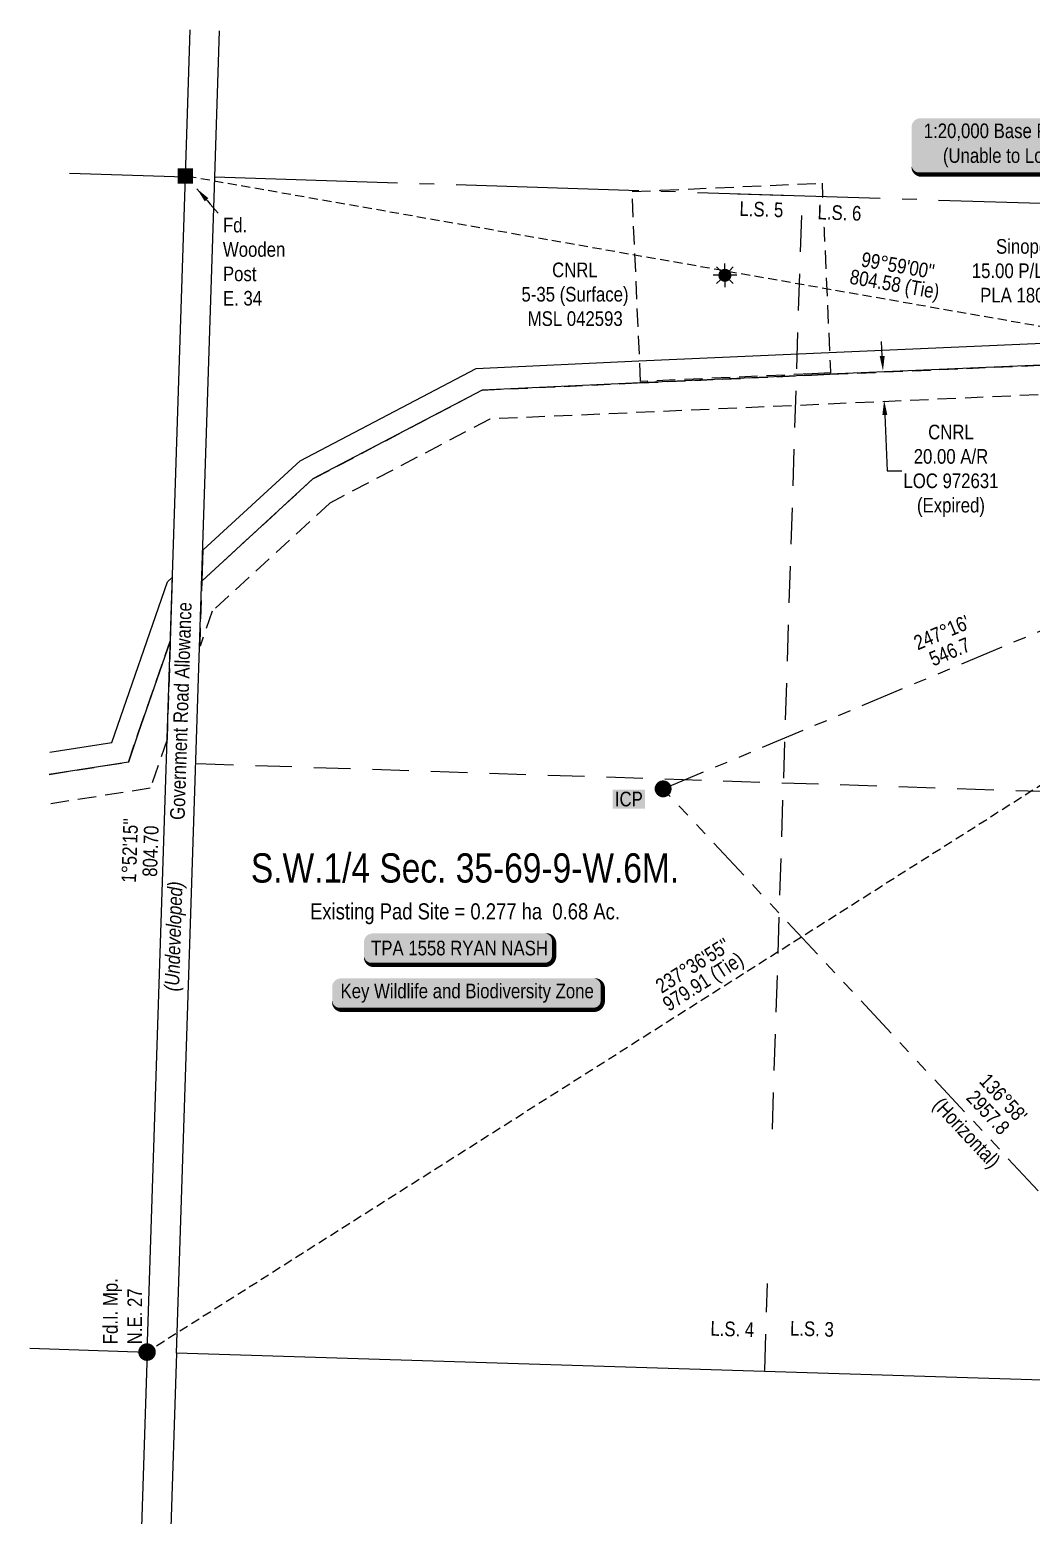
# Model space of a CAD drawing. Extents: x 354611 to 369106, y 6095675 to 6105275.
# Drawn here: x 354637 to 355322, y 6098219 to 6099235 of the extents above; entities that cross this region are included whole.
import ezdxf
from ezdxf.enums import TextEntityAlignment as Align

# ---------------------------------------------------------------- set-up
doc = ezdxf.new("R2010")
doc.units = 0
doc.header["$LTSCALE"] = 5
doc.header["$PDSIZE"] = 0.5
for name, pattern in [('foc-ACCESSROAD', [3.75, 2.5, -1.25]), ('foc-DRILLPATH', [14.75, 6, -1.75, 1.75, -1.75, 1.75, -1.75]), ('foc-LSD', [8, 5, -3]), ('foc-QUARTERLINE', [33, 25, -3, 2, -3]), ('foc-TIELINE', [1.875, 1.25, -0.625])]:
    doc.linetypes.add(name, pattern=pattern)
doc.layers.get('Defpoints').update_dxf_attribs({"color": 9})
for name, color, linetype in [('ABADATA-DRILL-T', 8, 'Continuous'), ('AS-WILDLIFE-BLOCK', 131, 'Continuous'), ('C-RW', 13, 'Continuous'), ('C-SYMBOL', 7, 'Continuous'), ('F-AR', 190, 'foc-ACCESSROAD'), ('F-WS', 190, 'foc-ACCESSROAD'), ('L-AREAREQUIRED', 7, 'Continuous'), ('L-BD', 7, 'Continuous'), ('L-MON', 1, 'Continuous'), ('L-ROAD-T', 7, 'Continuous'), ('L-SEC', 7, 'Continuous'), ('L-SECLBL', 7, 'Continuous'), ('L-SECQ', 8, 'foc-QUARTERLINE'), ('L-SECTION-LSD', 7, 'foc-LSD'), ('L-TIE', 7, 'foc-TIELINE'), ('locations_4c57bcfa-5930-4', 7, 'Continuous'), ('P-PDRILLPATH', 12, 'foc-DRILLPATH'), ('T-WATER-T', 170, 'Continuous')]:
    doc.layers.add(name, color=color, linetype=linetype)
for name, color, linetype, lineweight in [('C-RW-T', 13, 'Continuous', 9), ('F-AR-T', 190, 'Continuous', 9), ('T-TEXT', 48, 'Continuous', 18)]:
    doc.layers.add(name, color=color, linetype=linetype, lineweight=lineweight)
doc.styles.add('100L', font='ARIALN.TTF', dxfattribs={"height": 11})
doc.styles.add('175L', font='ARIALN.TTF', dxfattribs={"height": 20})
doc.styles.add('80', font='ARIALN.TTF', dxfattribs={"height": 10})
doc.styles.add('80CG', font='ARIALN.TTF', dxfattribs={"height": 10})
doc.styles.add('80L', font='ARIALN.TTF', dxfattribs={"height": 10})
doc.styles.add('80LS', font='ARIALNI.TTF', dxfattribs={"height": 10})
doc.dimstyles.new('Compass 5 000', dxfattribs={"dimscale": 5, "dimtxt": 9, "dimasz": 2, "dimexe": 0.2, "dimexo": 0.0625, "dimgap": 0.5, "dimtad": 0, "dimtih": 1, "dimtoh": 1, "dimzin": 0, "dimdsep": 46, "dimtxsty": '80CG', "dimcen": 0.1, "dimse1": 1, "dimse2": 1, "dimclrd": 256, "dimclrt": 256, "dimaunit": 1, "dimadec": 4, "dimazin": 0, "dimtfac": 0.06, "dimtofl": 0, "dimtmove": 0, "dimatfit": 1, "dimfxl": 0.2, "dimtolj": 1, "dimtzin": 0, "dimlwd": -1, "dimarcsym": 0})

# ---------------------------------------------------------------- blocks, each defined once
blk = doc.blocks.new('*U49')
h = blk.add_hatch(color=255)
edge = h.paths.add_edge_path()
edge.add_line((-59, -11.5), (59, -11.5))
edge.add_arc((59, -5.5), 6, 270, 360)
edge.add_line((65, -5.5), (65, 4))
edge.add_arc((59, 4), 6, 0, 90)
edge.add_line((59, 10), (-59, 10))
edge.add_arc((-59, 4), 6, 90, 180)
edge.add_line((-65, 4), (-65, -5.5))
edge.add_arc((-59, -5.5), 6, 180, 270)
at = {"color": 44, "flags": 128}
blk.add_lwpolyline([(-59, -11.5, 3, 3, 0), (59, -11.5, 3, 3, 0.414214), (65, -5.5, 3, 3, 0), (65, 4, 3, 0, 0.414214), (59, 10, 0, 0, 0), (-59, 10, 0, 0, 0.414214), (-65, 4, 0, 0, 0), (-65, -5.5, 0, 3, 0.414214)], format="xyseb", close=True, dxfattribs=at)
at = {"color": 44, "style": '80'}
blk.add_attdef('ENTER_TEXT_001', (-36, -5), '', height=10, dxfattribs=at)
blk = doc.blocks.new('*D51')
at = {"layer": 'C-RW-T', "transparency": 16777216}
for p, q in [((355367.5, 6099069.7), (355357.5, 6099069.7)), ((355369.1, 6099032.7), (355367.5, 6099069.7)), ((355370.7, 6098997.8), (355371.1, 6098987.8))]:
    blk.add_line(p, q, dxfattribs=at)
for points in [[(355370.8, 6099032.8), (355367.4, 6099032.6), (355369.6, 6099022.7)], [(355372.3, 6098997.8), (355369, 6098997.7), (355370.2, 6099007.7)]]:
    blk.add_solid(points, dxfattribs=at)
at = {"layer": 'Defpoints', "color": 0, "transparency": 16777216}
for p in [(355502.8, 6099028.7), (355369.6, 6099022.7), (355503.4, 6099013.7)]:
    blk.add_point(p, dxfattribs=at)
at = {"layer": 'C-RW-T', "transparency": 16777216, "insert": (355318.4, 6099069.7), "char_height": 10, "attachment_point": 5, "style": '80CG'}
blk.add_mtext('\\A1;Sinopec\\P15.00 P/L R/W\\PPLA 180267', dxfattribs=at)
blk = doc.blocks.new('*D54')
at = {"layer": 'Defpoints', "color": 0, "transparency": 16777216}
for p in [(355205, 6099000.8), (355205.9, 6098980.5), (355221.2, 6098981.2)]:
    blk.add_point(p, dxfattribs=at)
at = {"layer": 'F-AR-T', "transparency": 16777216}
for p, q in [((355219.9, 6099011.4), (355219.5, 6099021.4)), ((355221.7, 6098971.2), (355223.4, 6098933)), ((355223.4, 6098933), (355233.4, 6098933))]:
    blk.add_line(p, q, dxfattribs=at)
for points in [[(355221.6, 6099011.5), (355218.2, 6099011.4), (355220.4, 6099001.4)], [(355223.4, 6098971.3), (355220, 6098971.1), (355221.2, 6098981.2)]]:
    blk.add_solid(points, dxfattribs=at)
at = {"layer": 'F-AR-T', "transparency": 16777216, "insert": (355266.9, 6098933), "char_height": 10, "attachment_point": 5, "style": '80CG'}
blk.add_mtext('\\A1;CNRL\\P20.00 A/R\\PLOC 972631\\P(Expired)', dxfattribs=at)
blk = doc.blocks.new('*U55')
h = blk.add_hatch(color=255)
edge = h.paths.add_edge_path()
edge.add_line((-86.5, -11.5), (86.5, -11.5))
edge.add_arc((86.5, -5.5), 6, 270, 360)
edge.add_line((92.5, -5.5), (92.5, 4))
edge.add_arc((86.5, 4), 6, 0, 90)
edge.add_line((86.5, 10), (-86.5, 10))
edge.add_arc((-86.5, 4), 6, 90, 180)
edge.add_line((-92.5, 4), (-92.5, -5.5))
edge.add_arc((-86.5, -5.5), 6, 180, 270)
at = {"color": 131, "flags": 128}
blk.add_lwpolyline([(-86.5, -11.5, 3, 3, 0), (86.5, -11.5, 3, 3, 0.414214), (92.5, -5.5, 3, 3, 0), (92.5, 4, 3, 0, 0.414214), (86.5, 10, 0, 0, 0), (-86.5, 10, 0, 0, 0.414214), (-92.5, 4, 0, 0, 0), (-92.5, -5.5, 0, 3, 0.414214)], format="xyseb", close=True, dxfattribs=at)
at = {"color": 131, "style": '80'}
blk.add_attdef('ENTER_TEXT_001', (-36, -5), '', height=10, dxfattribs=at)
blk = doc.blocks.new('plbh')
at = {"layer": 'L-MON'}
h = blk.add_hatch(color=255, dxfattribs=at)
h.dxf.hatch_style = 1
edge = h.paths.add_edge_path()
edge.add_arc((0, 0), 1.16, 0, 360)
h = blk.add_hatch(color=256, dxfattribs=at)
h.dxf.hatch_style = 1
h.paths.add_polyline_path([(-0.96, 0, 1), (0.96, 0, 1)])
h.paths.add_polyline_path([(0.91, 0, -1), (-0.91, 0, -1)], flags=16)
h.paths.add_polyline_path([(0.45, 0, -1), (-0.45, 0, -1)], flags=0)
h = blk.add_hatch(color=256, dxfattribs=at)
h.dxf.hatch_style = 1
h.paths.add_polyline_path([(-0.45, 0, 1), (0.45, 0, 1)])
h.paths.add_polyline_path([(0.4, 0, -1), (-0.4, 0, -1)], flags=16)
at = {"layer": 'L-MON', "color": 240}
for radius in [0.96, 0.91, 0.45, 0.4]:
    blk.add_circle((0, 0), radius, dxfattribs=at)
blk = doc.blocks.new('GAS')
h = blk.add_hatch(color=255)
h.dxf.hatch_style = 1
edge = h.paths.add_edge_path()
edge.add_arc((0, 0), 0.9, 0, 360)
for p, q in [((-0.81, 0), (-1.62, 0)), ((-0.57, 0.57), (-1.14, 1.14)), ((0, 0.81), (0, 1.62)), ((0.57, 0.57), (1.14, 1.14)), ((1.62, 0), (0.81, 0)), ((-0.57, -0.57), (-1.14, -1.14)), ((0, -0.81), (0, -1.62)), ((1.14, -1.14), (0.57, -0.57))]:
    blk.add_line(p, q)
blk.add_circle((0, 0), 0.8)
blk = doc.blocks.new('ICP_text')
at = {"color": 14, "insert": (-10.8, -0.5), "char_height": 10, "attachment_point": 5, "style": '80L', "bg_fill": 1, "box_fill_scale": 1.15, "bg_fill_color": 255, "bg_fill_transparency": 0}
blk.add_mtext_dynamic_manual_height_columns('ICP', width=19.07, gutter_width=47.5, heights=[0], dxfattribs=at)
blk = doc.blocks.new('*U68')
h = blk.add_hatch(color=255)
edge = h.paths.add_edge_path()
edge.add_line((-109, -20), (109, -20))
edge.add_arc((109, -14), 6, 270, 360)
edge.add_line((115, -14), (115, 12.5))
edge.add_arc((109, 12.5), 6, 0, 90)
edge.add_line((109, 18.5), (-109, 18.5))
edge.add_arc((-109, 12.5), 6, 90, 180)
edge.add_line((-115, 12.5), (-115, -14))
edge.add_arc((-109, -14), 6, 180, 270)
at = {"color": 170, "flags": 128}
blk.add_lwpolyline([(-109, -20, 3, 3, 0), (109, -20, 3, 3, 0.414214), (115, -14, 3, 3, 0), (115, 12.5, 3, 0, 0.414214), (109, 18.5, 0, 0, 0), (-109, 18.5, 0, 0, 0.414214), (-115, 12.5, 0, 0, 0), (-115, -14, 0, 3, 0.414214)], format="xyseb", close=True, dxfattribs=at)
at = {"color": 170, "style": '80'}
blk.add_attdef('ENTER_TEXT_001', (-26.8, -4.9), '', height=10, dxfattribs=at)
blk = doc.blocks.new('*U70')
at = {"layer": 'T-WATER-T', "flags": 128}
blk.add_lwpolyline([(161.8, -24.2, 0, 7.5, 0), (0, 0, 2, 2, 0)], format="xyseb", dxfattribs=at)
at = {"layer": 'T-WATER-T'}
ref = blk.add_blockref('*U68', (0, 0), dxfattribs=at)
ref.add_attrib('ENTER_TEXT_001', '1:20,000 Base Feature Hydrography Data', (-106.7, 4.9), dxfattribs={"layer": '0', "color": 170, "height": 10, "style": '80'})
ref.add_attrib('ENTER_TEXT_002', '(Unable to Locate at Time of Survey)', (-93.6, -12), dxfattribs={"layer": '0', "color": 170, "height": 10, "style": '80'})
blk = doc.blocks.new('fdia')
at = {"color": 255, "const_width": 1}
blk.add_lwpolyline([(-0.5, 0, 1), (0.5, 0, 1)], format="xyb", close=True, dxfattribs=at)
blk = doc.blocks.new('Fdiaa')
blk.add_blockref('fdia', (0, 0))
blk = doc.blocks.new('fdib')
at = {"color": 1, "const_width": 1.6}
blk.add_lwpolyline([(-0.4, 0, 1), (0.4, 0, 1)], format="xyb", close=True, dxfattribs=at)
at = {"color": 1}
blk.add_circle((0, 0), 0.8, dxfattribs=at)
blk = doc.blocks.new('Fdibb')
blk.add_blockref('fdib', (0, 0))
blk = doc.blocks.new('fdicc')
for name in ['Fdibb', 'Fdiaa']:
    blk.add_blockref(name, (0, 0))
blk = doc.blocks.new('FDI')
blk.add_blockref('fdicc', (0, 0))
blk = doc.blocks.new('WPFA')
blk.add_hatch(color=255).paths.add_polyline_path([(1.05, 1.05), (-1.05, 1.05), (-1.05, -1.05), (1.05, -1.05)])
blk = doc.blocks.new('WPFAA')
blk.add_blockref('WPFA', (0, 0))
blk = doc.blocks.new('WPFB')
at = {"color": 1}
blk.add_solid([(-0.85, 0.85), (0.85, 0.85), (-0.85, -0.85), (0.85, -0.85)], dxfattribs=at)
blk = doc.blocks.new('WPFBB')
blk.add_blockref('WPFB', (0, 0))
blk = doc.blocks.new('WPFCC')
for name in ['WPFAA', 'WPFBB']:
    blk.add_blockref(name, (0, 0))
blk = doc.blocks.new('fdhub')
blk.add_blockref('WPFCC', (0, 0))

msp = doc.modelspace()

# ---------------------------------------------------------------- linework, layer by layer
at = {"layer": 'C-RW'}
for points in [[(355419.257, 6099009.05), (355184.115, 6098998.968), (355171.615, 6098998.406), (355054.278, 6098993.145), (354946.388, 6098988.151), (354830.725, 6098927.411), (354755.034, 6098857.847), (354755.705, 6098878.858), (354822.02, 6098939.778), (354942.366, 6099002.977), (355053.603, 6099008.127), (355183.446, 6099013.948), (355418.601, 6099024.032)], [(354650.895, 6098740.626), (354693.352, 6098747.282), (354731.404, 6098856.997), (354734.614, 6098859.951), (354733.229, 6098816.608), (354711.394, 6098753.554), (354704.575, 6098733.862), (354650.399, 6098725.369)]]:
    msp.add_lwpolyline(points, dxfattribs=at)
at = {"layer": 'F-AR'}
msp.add_lwpolyline([(354761.868, 6098837.004), (354753.606, 6098813.147), (354755.034, 6098857.847), (354830.725, 6098927.411), (354946.388, 6098988.151), (355054.278, 6098993.145), (355171.615, 6098998.406), (355184.115, 6098998.968), (355419.257, 6099009.05), (355562.853, 6099015.477), (355695.797, 6099021.426), (355714.782, 6099022.276), (355714.782, 6099022.276), (355709.744, 6099002.058), (355690.929, 6099002.27), (355535.814, 6098995.086), (355420.145, 6098989.075), (354951.732, 6098968.372), (354842.33, 6098910.921), (354761.868, 6098837.004)], close=True, dxfattribs=at)
msp.add_lwpolyline([(354650.399, 6098725.369), (354704.575, 6098733.862), (354711.393, 6098753.555), (354733.229, 6098816.608), (354731.079, 6098749.295), (354719.537, 6098715.969), (354649.738, 6098705.027)], dxfattribs=at)
at = {"layer": 'F-WS'}
msp.add_lwpolyline([(355172.072, 6098999.32), (355054.735, 6098994.058), (355048.913, 6099123.894), (355068.425, 6099124.762), (355178.749, 6099129.717), (355179.135, 6099121.1), (355184.298, 6099005.996), (355184.572, 6098999.881), (355172.072, 6098999.32)], close=True, dxfattribs=at)
at = {"layer": 'L-SEC'}
for p, q in [((354743.617, 6099134.526), (354746.805, 6099234.578)), ((354763.719, 6099133.885), (354766.906, 6099233.925)), ((354637.151, 6098333.098), (354717.349, 6098330.454)), ((354717.349, 6098330.454), (354691.315, 6097526.404)), ((354737.45, 6098329.803), (354711.416, 6097525.753)), ((356342.664, 6098279.802), (354737.451, 6098329.828))]:
    msp.add_line(p, q, dxfattribs=at)
at = {"layer": 'L-SEC', "flags": 128}
for points in [[(354717.349, 6098330.454), (354743.617, 6099134.526)], [(354737.45, 6098329.797), (354763.718, 6099133.869)]]:
    msp.add_lwpolyline(points, dxfattribs=at)
at = {"layer": 'L-SECQ'}
msp.add_line((354664.326, 6099136.537), (354743.454, 6099133.928), dxfattribs=at)
at = {"layer": 'L-SECTION-LSD', "flags": 128}
for points in [[(355144.856, 6098482.942), (355165.32, 6099121.539)], [(354751.469, 6098732.869), (355553.416, 6098706.51)], [(355139.565, 6098317.84), (355141.476, 6098377.464)]]:
    msp.add_lwpolyline(points, dxfattribs=at)
at = {"layer": 'locations_4c57bcfa-5930-4'}
msp.add_point((355112.376, 6099066.672), dxfattribs=at)
at = {"layer": 'P-PDRILLPATH'}
msp.add_line((355070.143, 6098715.553), (355573.964, 6098926.55), dxfattribs=at)

# ---------------------------------------------------------------- block references
msp.add_blockref('ICP_text', (355057.514, 6098709.028))
at = {"layer": 'ABADATA-DRILL-T', "xscale": 4.99875285, "yscale": 4.99875285, "zscale": 4.99875285}
msp.add_blockref('GAS', (355112.376, 6099066.672), dxfattribs=at)
at = {"layer": 'AS-WILDLIFE-BLOCK'}
ref = msp.add_blockref('*U55', (354936.378, 6098575.984), dxfattribs=dict(at, xscale=0.99975057, yscale=0.99975057, zscale=0.99975057))
ref.add_attrib('ENTER_TEXT_001', 'Key Wildlife and Biodiversity Zone', (354849.626, 6098572.37), dxfattribs={"layer": '0', "color": 131, "height": 9.99751, "style": '80'})
at = {"layer": 'L-BD'}
msp.add_blockref('*U70', (355354.992, 6099155.549), dxfattribs=at)
at = {"layer": 'L-MON', "color": 3, "xscale": 4.99875285, "yscale": 4.99875285, "zscale": 4.99875285}
for name, p in [('fdhub', (354743.617, 6099134.526)), ('FDI', (354717.349, 6098330.454))]:
    msp.add_blockref(name, p, dxfattribs=at)
at = {"layer": 'L-MON', "xscale": 4.99875285, "yscale": 4.99875285, "zscale": 4.99875285}
msp.add_blockref('plbh', (355070.143, 6098715.553), dxfattribs=at)
at = {"layer": 'L-SECLBL'}
ref = msp.add_blockref('*U49', (354930.614, 6098606.717), dxfattribs=dict(at, xscale=0.99975057, yscale=0.99975057, zscale=0.99975057))
ref.add_attrib('ENTER_TEXT_001', 'TPA 1558 RYAN NASH', (354870.489, 6098601.715), dxfattribs={"layer": '0', "color": 44, "height": 9.99751, "style": '80'})

# ---------------------------------------------------------------- texts
at = {"layer": 'C-SYMBOL', "color": 3, "style": '175L'}
msp.add_text('S.W.1/4 Sec. 35-69-9-W.6M.', height=19.99501, dxfattribs=at).set_placement((354934.72, 6098645.476), align=Align.BOTTOM_CENTER)
at = {"layer": 'F-AR-T', "insert": (354973.037, 6099075.387), "char_height": 9.99751, "attachment_point": 1, "style": '80L'}
msp.add_mtext_dynamic_manual_height_columns('\\pi21.20774;CNRL\\P\\pi0.27844;5-35 (Surface)\\P\\pi4.52704;MSL 042593', width=72.60576, gutter_width=49.988, heights=[0], dxfattribs=at)
at = {"layer": 'L-AREAREQUIRED', "color": 5, "style": '100L'}
msp.add_text('Existing Pad Site = 0.277 ha  0.68 Ac.', height=10.99726, dxfattribs=at).set_placement((354934.72, 6098622.982), align=Align.BOTTOM_CENTER)
at = {"layer": 'L-BD', "style": '80L'}
for s, height, rotation, p in [("99°59'00''", 9.9975, 350.0172, (355230.686, 6099073.4)), ('804.58 (Tie)', 9.99751, 350.0172, (355228.216, 6099059.369)), ("247°16'", 9.9975, 22.7936, (355260.538, 6098822.483)), ('546.7', 9.9975, 22.7936, (355266.057, 6098809.349)), ("1°52'15''", 9.9975, 88.1289, (354705.498, 6098673.408)), ('804.70', 9.9975, 88.1289, (354719.737, 6098672.943)), ("237°36'55''", 9.99751, 32.3842, (355090.424, 6098594.789)), ('979.91 (Tie)', 9.99751, 32.3842, (355098.054, 6098582.759)), ("136°58'", 9.9975, 313.089, (355302.74, 6098504.103)), ('2957.8', 9.9975, 313.089, (355292.336, 6098494.371)), ('(Horizontal)', 9.99751, 313.089, (355276.824, 6098479.627))]:
    msp.add_text(s, height=height, rotation=rotation, dxfattribs=at).set_placement(p, align=Align.MIDDLE)
at = {"layer": 'L-MON', "insert": (354769.235, 6099105.993), "char_height": 9.99751, "attachment_point": 1, "style": '80L'}
msp.add_mtext_dynamic_manual_height_columns('Fd.\\PWooden Post\\PE. 34', width=41.95174, gutter_width=49.988, heights=[0], dxfattribs=at)
at = {"layer": 'L-MON', "insert": (354687.319, 6098335.834), "char_height": 9.9975, "attachment_point": 1, "rotation": 90, "style": '80L'}
msp.add_mtext_dynamic_manual_height_columns('Fd.I. Mp.\\PN.E. 27', width=44.31814, gutter_width=49.988, heights=[0], dxfattribs=at)
at = {"layer": 'L-ROAD-T', "style": '80L'}
msp.add_text('Government Road Allowance', height=9.99751, rotation=88.126018, dxfattribs=at).set_placement((354740.45, 6098768.778), align=Align.MIDDLE_CENTER)
at = {"layer": 'L-SECTION-LSD', "insert": (355157.071, 6098351.832), "char_height": 10, "attachment_point": 1, "rotation": 358.212075, "style": '100L', "bg_fill": 3, "box_fill_scale": 1.5, "bg_fill_color": 256, "bg_fill_transparency": 0}
msp.add_mtext_dynamic_manual_height_columns('L.S. 3', width=30.37591, gutter_width=55, heights=[0], dxfattribs=at)
at = {"layer": 'T-TEXT', "style": '80LS'}
msp.add_text('(Undeveloped)', height=9.99751, rotation=88.126018, dxfattribs=at).set_placement((354735.41, 6098614.711), align=Align.MIDDLE_CENTER)

# ---------------------------------------------------------------- dimensions: what is measured, and where the dimension line sits
at = {"layer": 'C-RW-T'}
dim = msp.add_linear_dim(base=(355369.562, 6099022.729), p1=(355503.434, 6099013.715), p2=(355502.763, 6099028.694), angle=92.564384, text='Sinopec\\P15.00 P/L R/W\\PPLA 180267', dimstyle='Compass 5 000', dxfattribs=at)
dim.commit()
dim.dimension.update_dxf_attribs({"geometry": '*D51', "text_midpoint": (355318.373, 6099069.701), "dimtype": 161})
at = {"layer": 'F-AR-T'}
dim = msp.add_linear_dim(base=(355221.249, 6098981.177), p1=(355204.986, 6099000.756), p2=(355205.881, 6098980.498), angle=272.53074, text='CNRL\\P20.00 A/R\\PLOC 972631\\P(Expired)', dimstyle='Compass 5 000', dxfattribs=at)
dim.commit()
dim.dimension.update_dxf_attribs({"geometry": '*D54', "text_midpoint": (355266.891, 6098933), "dimtype": 161})

# ---------------------------------------------------------------- leaders
at = {"layer": 'L-MON', "path_type": 1}
msp.add_leader([(354751.43, 6099125.855), (354766.085, 6099109.149)], dimstyle='Compass 5 000', override={"dimgap": 0.5, "dimtad": 0}, dxfattribs=at)

# ---------------------------------------------------------------- next in the draw order: texts
at = {"layer": 'L-SECTION-LSD', "char_height": 10, "attachment_point": 1, "style": '100L', "bg_fill": 3, "box_fill_scale": 1.5, "bg_fill_color": 256, "bg_fill_transparency": 0}
for s, width, insert, rotation in [('\\pi1.75858;L.S. 5', 30.40114, (355120.774, 6099117.37), 358.10599), ('L.S. 6', 30.48313, (355175.892, 6099114.946), 358.10599), ('\\pi1.98601;L.S. 4', 30.53989, (355100.653, 6098351.774), 358.212075)]:
    msp.add_mtext_dynamic_manual_height_columns(s, width=width, gutter_width=55, heights=[0], dxfattribs=dict(at, insert=insert, rotation=rotation))

# ---------------------------------------------------------------- next in the draw order: linework, layer by layer
at = {"layer": 'L-SECQ'}
msp.add_line((354763.719, 6099133.886), (355535.469, 6099109.335), dxfattribs=at)
at = {"layer": 'L-TIE', "flags": 128}
for points in [[(355535.814, 6098995.086), (354743.617, 6099134.526)], [(355544.653, 6098855.157), (354717.349, 6098330.454)]]:
    msp.add_lwpolyline(points, dxfattribs=at)
at = {"layer": 'P-PDRILLPATH'}
msp.add_line((357087.606, 6096553.547), (355070.143, 6098715.553), dxfattribs=at)

doc.saveas('drawing.dxf')
